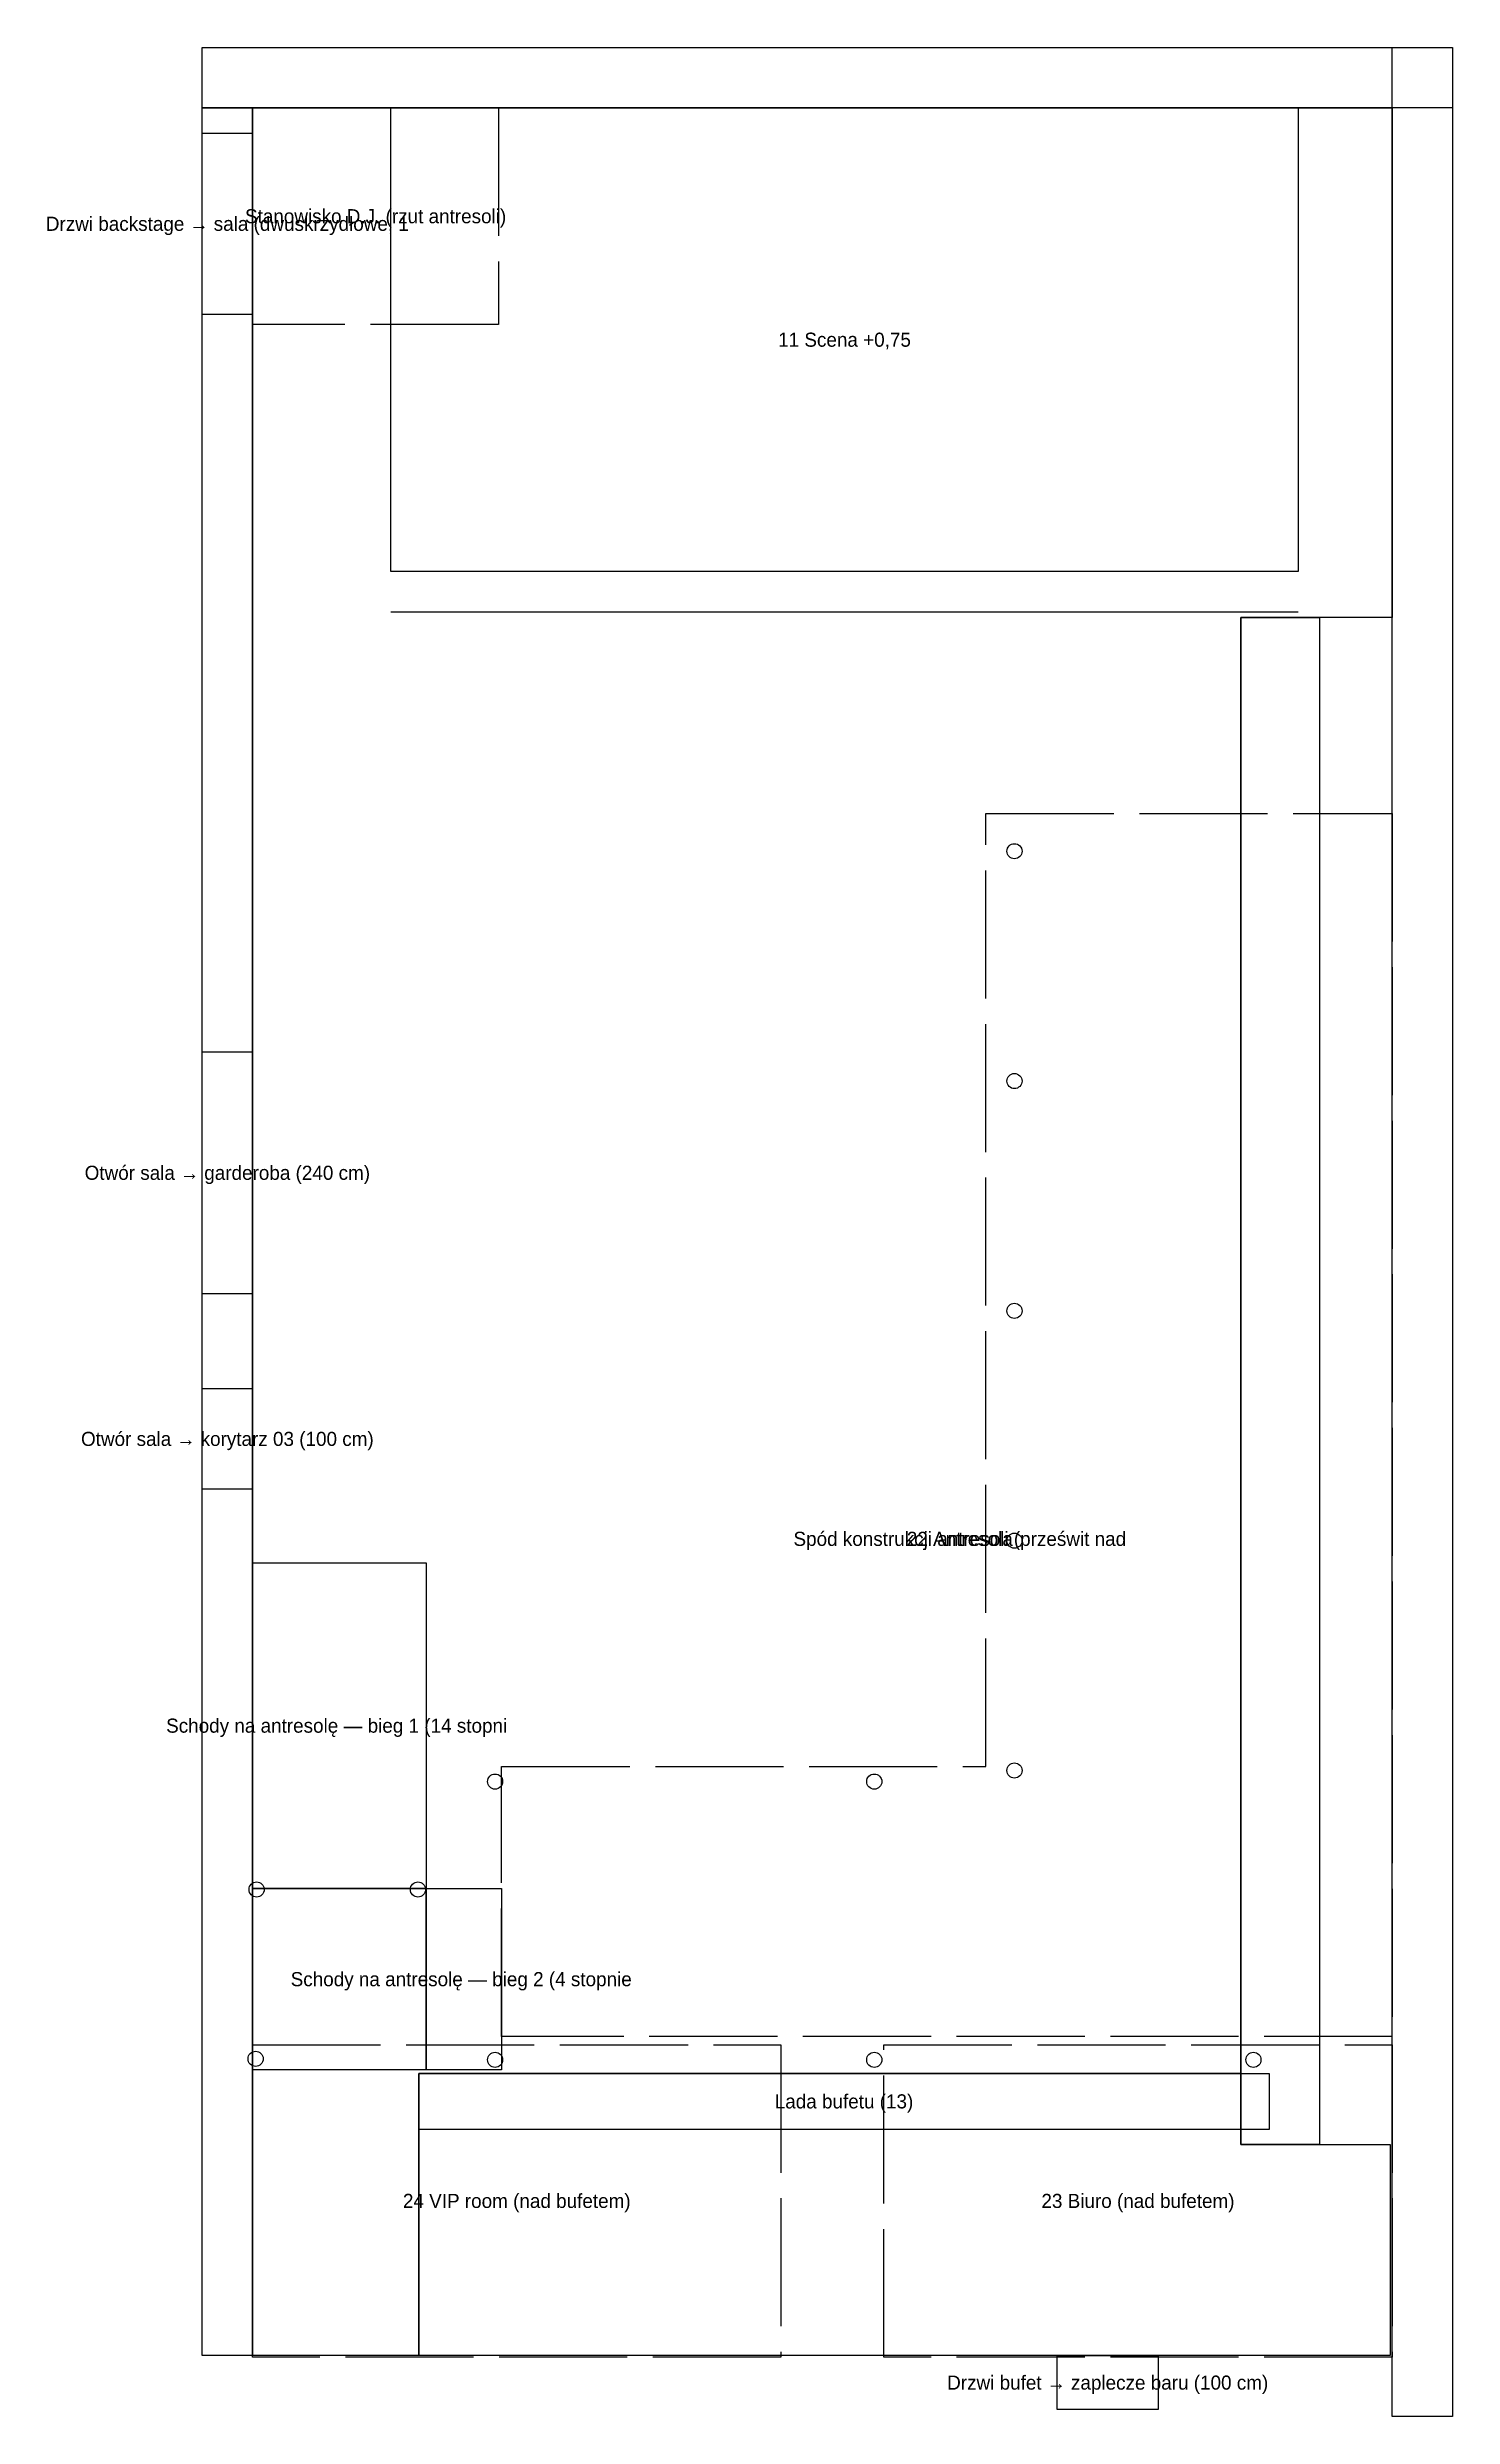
# Model space of a CAD drawing. Header units: metres. Extents: x -2 to 11.9, y -0.6 to 22.9.
import ezdxf
from ezdxf.enums import TextEntityAlignment as Align

# ---------------------------------------------------------------- set-up
doc = ezdxf.new("R2010")
doc.units = ezdxf.units.M
doc.linetypes.add('DASHED', pattern=[1.524, 1.27, -0.254])
for name, color, linetype in [('BARIERKI', 1, 'Continuous'), ('BUFET_ZA_LADA', 8, 'Continuous'), ('NAD_GLOWA', 1, 'DASHED'), ('OPISY', 7, 'Continuous'), ('PODESTY', 6, 'Continuous'), ('SALA_OBRYS', 5, 'Continuous'), ('SCENA', 30, 'Continuous'), ('SCHODY', 4, 'Continuous'), ('SCIANY', 8, 'Continuous'), ('SLUPY', 7, 'Continuous'), ('WEJSCIA', 3, 'Continuous'), ('WYPOSAZENIE', 2, 'Continuous')]:
    doc.layers.add(name, color=color, linetype=linetype)

msp = doc.modelspace()

# ---------------------------------------------------------------- linework, layer by layer
at = {"layer": 'BARIERKI'}
msp.add_lwpolyline([(1.37, 17.3), (10.37, 17.3)], dxfattribs=at)
at = {"layer": 'BUFET_ZA_LADA'}
msp.add_lwpolyline([(9.8, 2.8), (9.8, 2.095), (11.28, 2.095), (11.28, 0), (1.65, 0), (1.65, 2.8)], close=True, dxfattribs=at)
at = {"layer": 'NAD_GLOWA'}
for points in [[(2.44, 22.3), (2.44, 20.15), (0, 20.15), (0, 22.3)], [(11.3, 15.3), (11.3, 3.165), (2.47, 3.165), (2.47, 5.845), (7.27, 5.845), (7.27, 15.3)], [(11.3, 15.3), (11.3, 3.165), (2.47, 3.165), (2.47, 5.845), (7.27, 5.845), (7.27, 15.3)], [(5.24, 3.085), (5.24, -0.015), (0, -0.015), (0, 3.085)], [(11.3, 3.085), (11.3, -0.015), (6.26, -0.015), (6.26, 3.085)]]:
    msp.add_lwpolyline(points, close=True, dxfattribs=at)
at = {"layer": 'PODESTY'}
msp.add_lwpolyline([(1.72, 4.635), (1.72, 2.835), (0, 2.835), (0, 4.635)], close=True, dxfattribs=at)
at = {"layer": 'SALA_OBRYS'}
msp.add_lwpolyline([(11.3, 22.3), (11.3, 17.245), (9.8, 17.245), (9.8, 2.8), (1.65, 2.8), (1.65, 0), (0, 0), (0, 22.3)], close=True, dxfattribs=at)
at = {"layer": 'SCENA'}
msp.add_lwpolyline([(10.37, 22.3), (10.37, 17.7), (1.37, 17.7), (1.37, 22.3)], close=True, dxfattribs=at)
at = {"layer": 'SCHODY'}
for points in [[(1.72, 7.865), (1.72, 4.635), (0, 4.635), (0, 7.865)], [(2.47, 4.635), (2.47, 2.835), (1.72, 2.835), (1.72, 4.635)]]:
    msp.add_lwpolyline(points, close=True, dxfattribs=at)
at = {"layer": 'SCIANY'}
for points in [[(11.9, 22.9), (11.9, 22.3), (-0.5, 22.3), (-0.5, 22.9)], [(11.9, 22.9), (11.9, -0.605), (11.3, -0.605), (11.3, 22.9)], [(0, 22.3), (0, 0), (-0.5, 0), (-0.5, 22.3)], [(10.58, 17.245), (10.58, 2.095), (9.8, 2.095), (9.8, 17.245)]]:
    msp.add_lwpolyline(points, close=True, dxfattribs=at)
at = {"layer": 'SLUPY'}
for centre in [(7.555, 14.925), (7.555, 12.645), (7.555, 10.365), (7.555, 8.085), (7.555, 5.805), (2.405, 5.695), (6.165, 5.695), (0.04, 4.625), (1.64, 4.625), (0.03, 2.945), (2.405, 2.935), (6.165, 2.935), (9.925, 2.935)]:
    msp.add_circle(centre, 0.075, dxfattribs=at)
at = {"layer": 'WEJSCIA'}
for points in [[(0, 22.05), (0, 20.25), (-0.5, 20.25), (-0.5, 22.05)], [(0, 12.935), (0, 10.535), (-0.5, 10.535), (-0.5, 12.935)], [(0, 9.595), (0, 8.595), (-0.5, 8.595), (-0.5, 9.595)], [(8.98, 0), (8.98, -0.535), (7.98, -0.535), (7.98, 0)]]:
    msp.add_lwpolyline(points, close=True, dxfattribs=at)
at = {"layer": 'WYPOSAZENIE'}
msp.add_lwpolyline([(10.08, 2.8), (10.08, 2.245), (1.65, 2.245), (1.65, 2.8)], close=True, dxfattribs=at)

# ---------------------------------------------------------------- texts
at = {"layer": 'OPISY'}
for s, p in [('Drzwi backstage → sala (dwuskrzydłowe, 1', (-0.25, 21.15)), ('Stanowisko D.J. (rzut antresoli)', (1.22, 21.225)), ('11 Scena +0,75', (5.87, 20)), ('Otwór sala → garderoba (240 cm)', (-0.25, 11.735)), ('Otwór sala → korytarz 03 (100 cm)', (-0.25, 9.095)), ('Spód konstrukcji antresoli (prześwit nad', (7.0133, 8.1033)), ('22 Antresola', (7.0133, 8.1033)), ('Schody na antresolę — bieg 1 (14 stopni ', (0.86, 6.25)), ('Schody na antresolę — bieg 2 (4 stopnie ', (2.095, 3.735)), ('Lada bufetu (13)', (5.865, 2.5225)), ('24 VIP room (nad bufetem)', (2.62, 1.535)), ('23 Biuro (nad bufetem)', (8.78, 1.535)), ('Drzwi bufet → zaplecze baru (100 cm)', (8.48, -0.2675))]:
    msp.add_text(s, height=0.14, dxfattribs=at).set_placement(p, align=Align.MIDDLE_CENTER)

doc.saveas('drawing.dxf')
